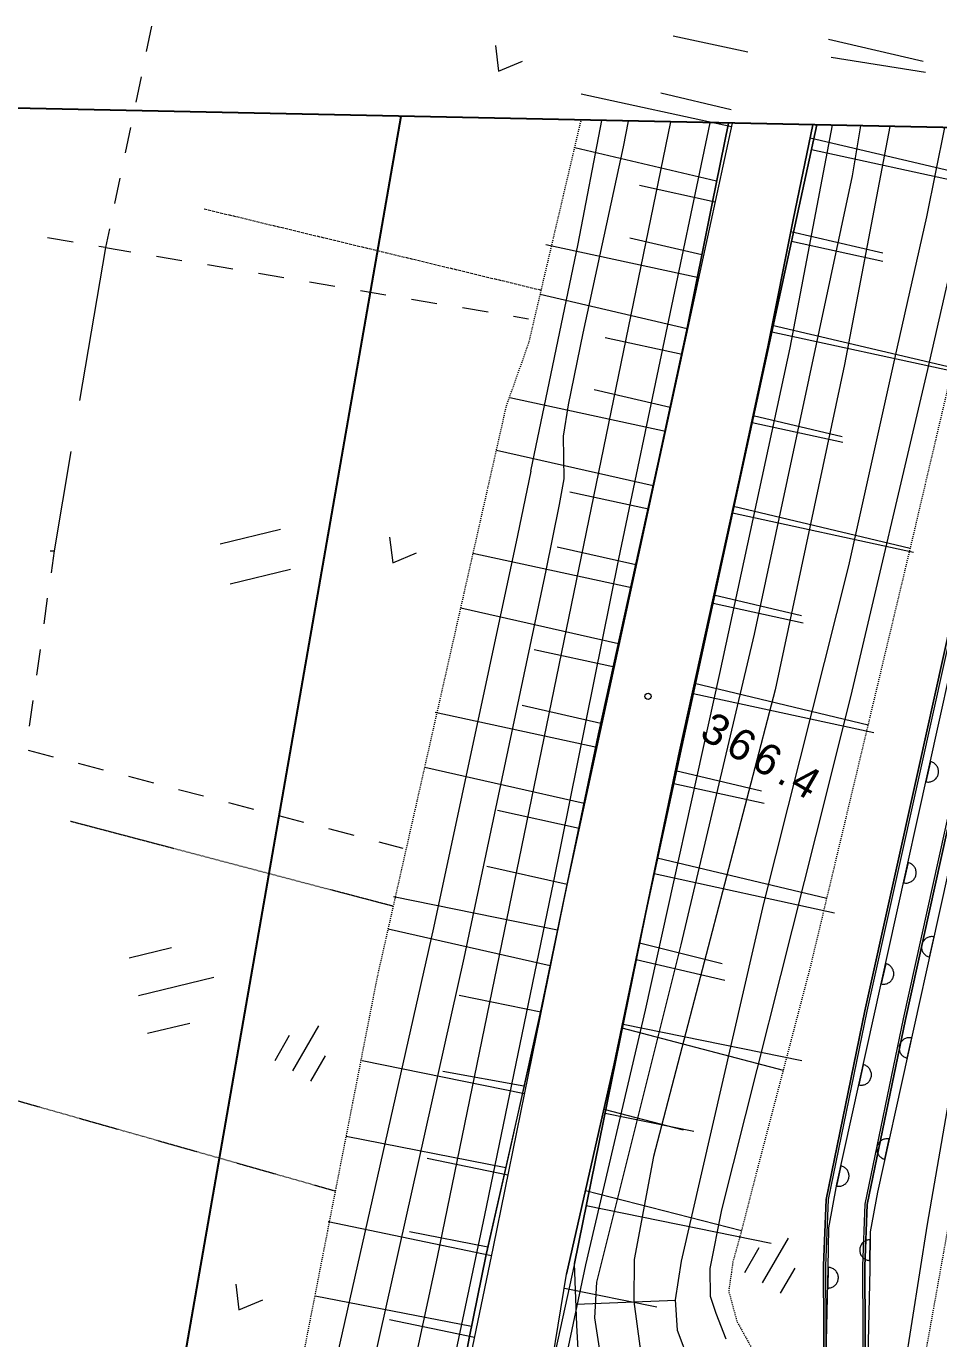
# Model space of a CAD drawing. Header units: millimetres. Extents: x 432273 to 1023813, y 170116 to 705940.
# Drawn here: x 557990 to 602067, y 619197 to 682593 of the extents above; entities that cross this region are included whole.
import ezdxf

# ---------------------------------------------------------------- set-up
doc = ezdxf.new("R2010")
doc.units = ezdxf.units.MM
doc.header["$LTSCALE"] = 100
for name, pattern in [('561019', [1, 0.5, -0.5]), ('56301', [0.5, 0.25, -0.25]), ('56302', [2, 1.5, -0.5])]:
    doc.linetypes.add(name, pattern=pattern)
doc.layers.get('Defpoints').update_dxf_attribs({"color": 153})
doc.layers.add('D-BGD', color=7, linetype='Continuous', lineweight=13)
doc.layers.add('●予備設計_LP横断', color=7, linetype='Continuous', lineweight=13)
doc.styles.add('Style-WORKING', font='WORKING.shx')
doc.linetypes.add('56111', pattern='A,1.25,[30,dgnlstyle-dm500.shx,S=0.004,R=0,X=0,Y=0],1.25', length=2.5)
doc.linetypes.add('56130', pattern='A,1,-0.375,[44,dgnlstyle-dm500.shx,S=0.0012,R=0,X=0,Y=0],-0.375', length=1.75)

# ---------------------------------------------------------------- blocks, each defined once
blk = doc.blocks.new('M6334')
at = {"layer": '●予備設計_LP横断', "linetype": 'Continuous', "lineweight": 9}
for p, q in [((0, -1.25), (0, 1.25)), ((-1, -1.25), (-1, 0.15)), ((1, -1.25), (1, 0.15))]:
    blk.add_line(p, q, dxfattribs=at)
blk = doc.blocks.new('M6313')
at = {"layer": '●予備設計_LP横断', "linetype": 'Continuous', "lineweight": 9, "flags": 128}
blk.add_lwpolyline([(-0.75, 0), (0, -1), (0.75, 0)], dxfattribs=at)
blk = doc.blocks.new('M7312')
at = {"layer": '●予備設計_LP横断', "linetype": 'Continuous', "lineweight": 20}
blk.add_circle((0, -0.001), 0.15, dxfattribs=at)
blk = doc.blocks.new('21311212131313131')
at = {"layer": 'D-BGD', "linetype": 'Continuous'}
for p, q in [((2359283.9738, -1401164.8819), (2361207.543, -1392131.4975)), ((2359855.1333, -1401092.0151), (2361598.2587, -1392139.3337)), ((2368365.6553, -1402802.3179), (2370228.8432, -1394052.4935)), ((2368700.8907, -1402822.2079), (2370411.8758, -1394011.537)), ((2354508.1837, -1400379.9861), (2355466.4403, -1395773.5266)), ((2355375.9755, -1400236.0108), (2356003.0851, -1395654.3483)), ((2377144.1639, -1404493.8702), (2379000.1554, -1395921.9747)), ((2377475.6429, -1404536.3304), (2379189.7654, -1395761.5783)), ((2363822.2645, -1401997.7082), (2364771.5038, -1397537.7977)), ((2364293.5704, -1401959.9286), (2365161.4839, -1397521.4914)), ((2385744.7422, -1406198.4168), (2387568.1267, -1397777.1166)), ((2386241.6234, -1406245.6511), (2387946.1421, -1397488.4422)), ((2372756.9638, -1403637.157), (2373684.7045, -1399317.6641)), ((2373090.6678, -1403674.8833), (2373943.3432, -1399285.1063)), ((2394203.7145, -1407818.7374), (2395983.5115, -1399599.2916)), ((2394976.4871, -1407949.3376), (2396680.1736, -1399214.474)), ((2381856.6483, -1405384.204), (2382713.2935, -1401008.0005)), ((2402283.3058, -1409304.4737), (2403859.1962, -1400636.4543)), ((2381444.4531, -1405346.1435), (2382364.2971, -1401097.8446)), ((2402460.4969, -1409365.534), (2404337.2914, -1401525.8181)), ((2411075.7925, -1410902.9006), (2412703.2223, -1401932.4846)), ((2389970.9125, -1407025.7792), (2390875.0237, -1402848.3906)), ((2390609.0552, -1407097.4944), (2391465.7004, -1402721.2909)), ((2410350.5091, -1410949.8378), (2412122.9853, -1403378.9729)), ((2355212.6051, -1404262.1142), (2354509.5543, -1407878.7726)), ((2398332.1057, -1408592.1357), (2399246.2536, -1404577.3453)), ((2399140.5069, -1408735.4271), (2400043.3156, -1404441.4972)), ((2358008.6496, -1404996.9139), (2357283.1822, -1408412.697)), ((2358838.0351, -1404969.9668), (2357411.8938, -1412260.7154)), ((2361468.4223, -1405634.8213), (2360002.1262, -1412523.7879)), ((2362485.8104, -1405678.6517), (2361762.7198, -1409352.7419)), ((2406586.1987, -1410086.7848), (2407368.5098, -1405783.8919)), ((2365049.8324, -1406277.3241), (2364304.7698, -1409777.2202)), ((2366159.9005, -1406401.7423), (2364711.2227, -1413816.9582)), ((2406408.3197, -1410143.3112), (2407317.8207, -1406305.0407)), ((2415845.3708, -1411290.8708), (2415559.0157, -1406482.7529)), ((2368632.5977, -1406912.331), (2367115.9328, -1414037.9405)), ((2369869.9094, -1407121.6954), (2369144.3222, -1410862.8211)), ((2372442.0752, -1407650.4394), (2371674.2571, -1411336.0397)), ((2373611.0352, -1407847.2826), (2372138.9886, -1415409.311)), ((2415083.4801, -1411876.602), (2415897.1361, -1407397.6194)), ((2376250.5556, -1408393.6789), (2374697.942, -1416000.2082)), ((2377387.2474, -1408592.0775), (2376645.59, -1412404.2085)), ((2380079.8357, -1409152.6303), (2379301.3082, -1412966.7745)), ((2381199.3784, -1409333.7349), (2379695.1915, -1417037.7738)), ((2383909.1157, -1409911.5817), (2382347.6194, -1417561.629)), ((2385051.3978, -1410085.8284), (2384288.8684, -1413977.7363)), ((2387777.4277, -1410678.2691), (2386996.0325, -1414505.4901)), ((2388943.3057, -1410848.3579), (2387406.9785, -1418694.4073)), ((2391652.5059, -1411409.862), (2390074.8888, -1419138.8876)), ((2392866.3305, -1411616.5215), (2392087.7308, -1415579.4346)), ((2395591.5463, -1412148.1062), (2394796.2932, -1416044.1919)), ((2397798.667, -1412561.0073), (2396352.3614, -1420513.3399)), ((2399530.5867, -1412886.3504), (2397927.1916, -1420741.6675)), ((2401781.62, -1413282.1753), (2401061.2843, -1417242.7831)), ((2405742.2279, -1414002.511), (2404308.0228, -1421870.2647)), ((2405375.4929, -1414029.1764), (2404741.7141, -1417959.7903)), ((2368200.4992, -1415308.7242, 363338.9804), (2368307.8413, -1414577.4406, 363359.9804)), ((2409326.4976, -1414822.9466), (2407978.4789, -1422561.6792)), ((2409680.4906, -1414722.0145), (2408966.6212, -1418629.1604)), ((2413592.4384, -1415427.1123), (2412115.8482, -1423351.4655)), ((2413174.4847, -1415609.8894), (2412514.1316, -1419404.8472)), ((2417552.214, -1416169.7932), (2416781.3625, -1420285.1529)), ((2367835.9102, -1417780.2444, 363267.9804), (2368018.0062, -1416543.8056, 363302.9804)), ((2417036.3033, -1416325.4074), (2415715.2467, -1423909.3555)), ((2367472.1983, -1420252.2448, 363196.9804), (2367653.8141, -1419016.6832, 363231.9804)), ((2393711.2617, -1421289.4382, 362418.9804), (2393990.6205, -1420121.0652, 362429.9804)), ((2367108.0062, -1422725.1223, 363125.9804), (2367290.1022, -1421488.6836, 363160.9804)), ((2393130.6925, -1423720.2454, 362396.9804), (2393420.737, -1422505.2804, 362407.9804)), ((2366744.2943, -1425197.1227, 363053.9804), (2366925.9101, -1423961.5611, 363089.9804)), ((2392549.643, -1426151.9297, 362373.9804), (2392840.1677, -1424936.0876, 362384.9804)), ((2379479.7538, -1429239.0896), (2378709.237, -1426339.9766)), ((2381412.071, -1428724.7992), (2380641.5542, -1425825.6863)), ((2366380.1022, -1427670.0003, 362982.9804), (2366562.1982, -1426433.5615, 363018.9804)), ((2391967.7164, -1428583.1339, 362350.9804), (2392258.2411, -1427367.2917, 362362.9804)), ((2366016.3903, -1430142.0007, 362911.9804), (2366198.4863, -1428905.5619, 362947.9804)), ((2401381.4404, -1432739.0239), (2400420.012, -1429114.0779)), ((2391386.6669, -1431014.8183, 362328.9804), (2391677.1916, -1429798.9761, 362339.9804)), ((2403194.7906, -1432258.7899), (2402656.3873, -1430228.9095)), ((2365652.1982, -1432614.8783, 362840.9804), (2365834.2942, -1431378.4395, 362876.9804)), ((2399569.4476, -1433218.861), (2399031.9215, -1431189.4608)), ((2390805.6175, -1433446.5027, 362305.9804), (2391096.1422, -1432230.6605, 362316.9804)), ((2354559.6686, -1433077.1138, 363165.9804), (2355787.176, -1433306.7622, 363119.9804)), ((2357015.5605, -1433536.8909, 363074.9804), (2358243.0679, -1433766.5393, 363029.9804)), ((2359471.4525, -1433996.6679, 362984.9804), (2360698.4797, -1434227.1935, 362938.9804)), ((2365288.4863, -1435086.8787, 362769.9804), (2365470.5823, -1433850.4399, 362805.9804)), ((2361926.8643, -1434457.3222, 362893.9804), (2363154.3717, -1434686.9706, 362848.9804)), ((2365288.4863, -1435086.8787, 362769.9804), (2372706.4723, -1436184.8012, 362608.9804)), ((2390225.0482, -1435877.3099, 362283.9804), (2390515.0927, -1434662.3448, 362294.9804)), ((2375178.3895, -1436550.7476, 362554.9804), (2379989.1322, -1437263.3629, 362449.9804)), ((2365063.4369, -1436647.5149, 362804.9804), (2364885.3297, -1437884.9973, 362832.9804)), ((2389643.1216, -1438308.514, 362260.9804), (2389933.6463, -1437092.6718, 362271.9804)), ((2382283.6128, -1437539.0141, 362404.9804), (2383524.8917, -1437687.2786, 362379.9804)), ((2384765.6905, -1437836.4203, 362355.9804), (2386006.4893, -1437985.562, 362330.9804)), ((2387247.288, -1438134.7037, 362306.9804), (2388488.567, -1438282.9682, 362281.9804))]:
    blk.add_line(p, q, dxfattribs=at)
at = {"layer": 'D-BGD', "linetype": '56302'}
blk.add_line((2363323.3169, -1430354.9687), (2366907.371, -1413993.1771), dxfattribs=at)
at = {"layer": 'D-BGD', "linetype": '56130', "flags": 128}
blk.add_lwpolyline([(2390794.8121, -1269858.7644), (2390671.0307, -1271007.4228), (2388487.003, -1284480.678), (2386846.0935, -1295170.8728), (2384623.2162, -1307848.7743), (2381092.5036, -1328582.1731), (2378102.3982, -1347393.0058), (2376839.8493, -1353439.4661), (2376097.3836, -1356996.9261), (2374326.9772, -1364999.8414), (2374120.1857, -1366154.3587), (2371432.5954, -1379293.8031), (2369644.5415, -1388034.9226), (2384812.9901, -1390339.8152), (2411627.5406, -1394417.8834), (2418706.3849, -1395381.4487), (2424331.7446, -1395670.1665), (2431024.6217, -1396014.3053), (2434892.6826, -1396191.4808), (2434963.707, -1396195.021), (2436999.0512, -1381414.8296), (2439893.2052, -1362356.523), (2440798.3306, -1355813.4256), (2442598.9652, -1342805.1894), (2444182.3015, -1327796.9326), (2446120.5837, -1312294.4034), (2446963.9528, -1306316.0185), (2447997.389, -1299055.3967), (2449172.3938, -1290757.3173), (2450801.8342, -1278692.7979), (2452015.7852, -1268147.3628), (2453656.7244, -1251844.7754), (2454189.9516, -1245085.5467)], dxfattribs=at)
at = {"layer": 'D-BGD', "linetype": '561019', "flags": 128}
for points in [[(2444731.5949, -1297342.8218), (2445842.0044, -1297532.3072), (2446594.007, -1297660.1119), (2445235.6301, -1310016.6665), (2441975.8683, -1335611.3124), (2439517.8032, -1355601.4936), (2436579.5882, -1377068.5214), (2434190.1398, -1393882.4979), (2434182.3735, -1393898.7671), (2433911.9747, -1394478.0852), (2433274.0321, -1394916.6181), (2432101.3402, -1395113.711), (2421157.3602, -1394879.762), (2400151.0889, -1391562.2011), (2371529.5828, -1387696.5384), (2371117.0778, -1387260.9508), (2370986.5775, -1385910.387), (2372286.0046, -1378657.4339), (2374719.6766, -1365078.0151), (2376487.9958, -1357083.0775), (2377777.4241, -1357476.5881), (2378088.9319, -1357571.8765)], [(2358657.0594, -1391588.3975), (2378520.4027, -1395818.0984), (2391019.1936, -1398524.3435), (2399191.3049, -1400293.8909), (2410094.2266, -1402904.0038), (2412208.2439, -1403398.9334), (2413642.89, -1403762.498), (2415055.9581, -1403936.404), (2416507.4512, -1403511.1644), (2420020.2293, -1401475.977), (2420955.4271, -1401058.8078), (2422110.9851, -1400793.0532), (2424705.1933, -1400254.6336), (2428184.6795, -1399533.9258), (2433397.9331, -1400746.1999), (2445675.1383, -1403946.7615), (2459722.8151, -1407674.2102), (2475491.1823, -1411811.2311), (2489892.1693, -1415593.0105), (2490120.5771, -1415648.5071), (2492535.4098, -1416237.4319), (2495974.578, -1416467.1052), (2496252.9717, -1417655.8031), (2496386.9759, -1418227.3587)], [(2663325.0384, -1459019.4368), (2663582.6232, -1459096.6061), (2663751.0204, -1459357.5187), (2663689.3128, -1459524.3845), (2663517.5438, -1459642.3988), (2662420.1024, -1459897.7873), (2653808.341, -1461149.2087), (2650650.0028, -1461610.2303), (2647900.2162, -1462012.1787), (2644041.7285, -1463092.006), (2641511.8124, -1464175.2186), (2640059.3695, -1465274.841), (2636088.6001, -1465512.2749), (2629242.7752, -1465922.3349), (2619350.6901, -1465730.6944), (2606960.1997, -1465115.2855), (2604014.6813, -1464968.8882), (2599197.7544, -1464386.2719), (2586047.8548, -1462796.5152), (2567513.4826, -1460013.6165), (2550048.384, -1456554.0555), (2529078.4332, -1451924.813), (2514502.729, -1448832.8734), (2495550.8585, -1443657.6278), (2477815.8366, -1437904.7486), (2459267.7349, -1433712.0866), (2447818.2026, -1431311.1959), (2432560.1877, -1427974.5583), (2431470.8426, -1427736.1822), (2420018.7516, -1424658.9879), (2400238.5386, -1421213.4502), (2372537.9631, -1415559.3222), (2372202.4581, -1415447.4767), (2369463.9321, -1414537.7052), (2358657.0594, -1412237.4944)]]:
    blk.add_lwpolyline(points, dxfattribs=at)
at = {"layer": 'D-BGD', "linetype": 'Continuous', "flags": 128}
for points, elevation in [([(2417391.9265, -1404011.3197), (2416150.0497, -1404515.9699), (2415335.6432, -1404802.038), (2413995.5728, -1404855.06), (2411142.852, -1404355.89), (2392961.5442, -1400167.9381), (2386234.3994, -1398641.0607), (2370361.2385, -1395238.9985), (2358657.0594, -1392832.1391)], 361999.9804), ([(2489458.9482, -1413514.6871), (2475972.6809, -1409973.7307), (2460207.4254, -1405837.2732), (2448067.0442, -1402615.8511), (2446157.9943, -1402108.8641), (2441372.0905, -1400861.4881), (2433852.3869, -1398901.8745), (2428473.6699, -1397650.3212), (2423164.2153, -1397242.6918), (2413728.2178, -1397481.9968), (2410723.7381, -1397428.7261), (2401740.9136, -1395773.9828), (2389955.0834, -1393414.7176), (2377638.1992, -1390955.12), (2370861.5487, -1389339.5793), (2369183.8585, -1388941.0066), (2358657.0594, -1386115.2507)], 360999.9805), ([(2358657.0594, -1387979.6725), (2368742.4846, -1390686.4689), (2377253.6296, -1392713.4385), (2389601.5474, -1395180.9047), (2401400.3045, -1397541.5464), (2410543.5791, -1399225.9841), (2413735.9248, -1399281.7763), (2423117.2502, -1399044.4629), (2428199.994, -1399435.1459), (2433421.7055, -1400648.6301), (2445700.665, -1403850.152), (2459748.3418, -1407577.6008), (2464587.1251, -1408847.0848), (2466277.9154, -1409290.4502), (2475516.709, -1411714.6217), (2488751.679, -1415189.831), (2489458.9482, -1413514.6871)], 360999.9805), ([(2358657.0594, -1394689.7264), (2362989.0266, -1395471.4784), (2369290.0556, -1396747.9835), (2379911.1113, -1398875.4614), (2396310.1417, -1402637.2267), (2413655.685, -1406254.7861), (2415538.3033, -1406510.1755), (2416998.589, -1406389.5794), (2418566.8328, -1405761.4845)], 362999.9804), ([(2358657.0594, -1397317.5731), (2370204.386, -1399282.3505), (2385970.8831, -1402291.9898), (2408638.8547, -1407699.1671), (2413632.4253, -1408525.5497), (2415663.8199, -1408511.253), (2417802.0085, -1408176.9265), (2420278.8299, -1407473.9216), (2422448.2415, -1406709.7927), (2424561.131, -1406009.3448), (2427229.9508, -1405738.638), (2429875.8343, -1406167.899), (2444511.6199, -1409112.6033), (2457963.5219, -1412266.5144), (2472321.969, -1415892.7613), (2477619.8024, -1417273.3217), (2476867.8257, -1421362.533), (2493699.0059, -1426858.8836), (2500294.8029, -1428740.2306), (2508409.711, -1431228.6082), (2514811.5057, -1432683.4004)], 363999.9803), ([(2525843.2643, -1437890.3684), (2509335.4302, -1433517.2614), (2493542.7177, -1428964.4794), (2477918.257, -1423931.5054), (2466545.1614, -1420812.0533), (2458229.2241, -1418422.2518), (2458777.3316, -1414880.3771), (2444484.8258, -1411346.0908), (2434893.1648, -1409047.9573), (2431110.1466, -1408317.6772), (2428824.8271, -1407844.1142), (2426870.6343, -1407684.0668), (2425034.936, -1407694.9113), (2422996.1491, -1408160.0365), (2421429.6788, -1408776.5618), (2418154.7219, -1410085.7727), (2416481.6395, -1410380.5857), (2414766.8032, -1410318.5099), (2398392.7945, -1406581.8428), (2383312.2803, -1403345.7959), (2361080.8854, -1399073.6871), (2358657.0594, -1398725.184)], 364999.9803), ([(2358657.0594, -1400114.6821), (2369441.913, -1401935.0676), (2385248.3052, -1405003.0282), (2401585.5534, -1408248.7354), (2413943.8317, -1410882.6187), (2417915.2602, -1411624.8386)], 365999.9802), ([(2424451.1958, -1418213.6947), (2411631.0714, -1415784.135), (2395521.5088, -1412805.5762), (2379812.5085, -1409982.458), (2358657.0594, -1406002.9315)], 365999.9802), ([(2358657.0594, -1407920.2215), (2413719.7964, -1418051.6587), (2422350.9692, -1419715.6816), (2428991.8765, -1421166.8484), (2464896.212, -1429711.4066)], 364999.9803), ([(2358657.0594, -1409962.2871), (2359907.172, -1410184.948), (2368951.0526, -1411942.658), (2372421.3529, -1412586.1076), (2373941.2427, -1412787.7107), (2375999.861, -1412715.3547), (2377239.0786, -1412906.9523), (2380438.7458, -1413499.1504), (2399249.0122, -1417069.2253), (2421820.6125, -1421615.3582), (2464880.358, -1431627.1123)], 363999.9803), ([(2375663.6558, -1414316.6036), (2364635.7006, -1412263.9237), (2358657.0594, -1411232.7457)], 362999.9804), ([(2375663.6558, -1414316.6036), (2378790.397, -1414896.2402), (2397807.7122, -1418554.5805), (2420766.9031, -1423231.9522), (2464863.1467, -1433543.215)], 362999.9804)]:
    blk.add_lwpolyline(points, dxfattribs=dict(at, elevation=elevation))
at = {"layer": 'D-BGD', "linetype": '56111'}
for points in [[(2358657.0594, -1386011.7498), (2369208.5081, -1388843.9169), (2377659.7371, -1390857.4669), (2389974.3868, -1393316.9813), (2401759.3398, -1395675.7663), (2410733.7064, -1397329.2996), (2413728.3708, -1397381.7572), (2423166.6029, -1397142.5355), (2428488.9844, -1397551.5413), (2433876.1593, -1398804.3047), (2446183.521, -1402012.2546), (2460232.9521, -1405740.6638), (2475998.2075, -1409877.1213), (2490635.0167, -1413719.5961)], [(2489892.1693, -1415593.0105), (2475491.1823, -1411811.2311), (2459722.8151, -1407674.2102), (2445675.1383, -1403946.7615), (2433397.9331, -1400746.1999), (2428184.6795, -1399533.9258), (2423114.8627, -1399144.6193), (2413735.7717, -1399382.0159), (2410533.6108, -1399325.4106), (2401381.8783, -1397639.7629), (2389582.2441, -1395278.641), (2377232.0917, -1392811.0915), (2368717.8351, -1390783.5586), (2358657.0594, -1388083.182)]]:
    blk.add_lwpolyline(points, dxfattribs=at)
at = {"layer": 'D-BGD', "linetype": 'Continuous', "flags": 128}
for points in [[(2488263.4621, -1413097.4883), (2475998.2075, -1409877.1213), (2460232.9521, -1405740.6638), (2448092.5709, -1402519.2417), (2446183.521, -1402012.2546), (2441397.6172, -1400764.8786), (2433876.1593, -1398804.3047), (2428488.9844, -1397551.5413), (2423166.6029, -1397142.5355), (2413728.3708, -1397381.7572), (2410733.7064, -1397329.2996), (2401759.3398, -1395675.7663), (2389974.3868, -1393316.9813), (2377659.7371, -1390857.4669), (2370884.8409, -1389242.8866), (2369208.5081, -1388843.9169), (2358657.0594, -1386011.7498)], [(2358657.0594, -1388083.182), (2368717.8351, -1390783.5586), (2377232.0917, -1392811.0915), (2389582.2441, -1395278.641), (2401381.8783, -1397639.7629), (2410533.6108, -1399325.4106), (2413735.7717, -1399382.0159), (2423114.8627, -1399144.6193), (2428184.6795, -1399533.9258), (2433397.9331, -1400746.1999), (2445675.1383, -1403946.7615), (2459722.8151, -1407674.2102), (2464561.5984, -1408943.6942), (2466252.3887, -1409387.0596), (2475491.1823, -1411811.2311), (2488726.1523, -1415286.4404), (2488985.3948, -1415271.0341), (2489649.2257, -1415230.8663), (2489808.2391, -1414842.5202), (2490197.8077, -1413887.2453), (2489684.1161, -1413549.0294), (2489484.4749, -1413418.0776)], [(2358657.0594, -1401049.2712), (2363263.4124, -1401898.7385), (2369417.0004, -1402988.5054), (2375968.7948, -1404260.9241), (2389029.1405, -1406849.3509), (2404193.738, -1409690.2333), (2414412.0552, -1411780.7833)], [(2421023.0911, -1412724.2409), (2414412.0552, -1411780.7833), (2404193.738, -1409690.2333), (2389029.1405, -1406849.3509), (2375968.7948, -1404260.9241), (2369417.0004, -1402988.5054), (2363263.4124, -1401898.7385), (2358657.0594, -1401049.2712)], [(2413610.0601, -1415698.9679), (2403424.1338, -1413615.8895), (2388272.4632, -1410776.3836), (2375198.7936, -1408185.223), (2368686.4907, -1406921.883), (2362552.053, -1405834.6194), (2358657.0594, -1405116.4666)], [(2358657.0594, -1405116.4666), (2362552.053, -1405834.6194), (2368686.4907, -1406921.883), (2375198.7936, -1408185.223), (2388272.4632, -1410776.3836), (2401423.3414, -1413241.0854), (2408168.0027, -1414586.0255), (2413610.0601, -1415698.9679), (2417599.864, -1416428.4464), (2422209.3403, -1417185.9262), (2429221.4264, -1418488.0182), (2439273.404, -1420694.9947), (2456725.7737, -1425121.1801), (2469693.472, -1428538.9979), (2472342.7761, -1429236.9004), (2490996.0724, -1434366.1194), (2508857.7129, -1439098.4377), (2530493.8009, -1444947.3773)], [(2441288.7935, -1412554.8631), (2434373.445, -1411298.8886), (2431933.4711, -1411024.5316), (2430726.0495, -1410916.4626), (2428831.3259, -1411010.1383), (2427669.6345, -1411320.4169), (2422756.7056, -1412666.6322), (2421023.0911, -1412724.2409), (2414412.0552, -1411780.7833)], [(2439273.404, -1420694.9947), (2429221.4264, -1418488.0182), (2422209.3403, -1417185.9262), (2417599.864, -1416428.4464), (2413610.0601, -1415698.9679)]]:
    blk.add_lwpolyline(points, dxfattribs=at)
at = {"layer": 'D-BGD', "linetype": 'Continuous'}
for points, elevation in [([(2389286.4391, -1394725.6732), (2390266.8304, -1394921.5044), (2390273.841, -1394877.4607), (2390275.9024, -1394834.1277), (2390275.249, -1394791.5886), (2390271.0871, -1394747.1288), (2390262.3728, -1394704.737), (2390250.0667, -1394662.659), (2390234.5657, -1394622.2521), (2390214.9926, -1394583.0361), (2390193.582, -1394545.0942), (2390166.6587, -1394510.9748), (2390138.3781, -1394477.2523), (2390106.8193, -1394447.4354), (2390072.4626, -1394420.647), (2390036.2684, -1394395.1328), (2389997.193, -1394374.8815), (2389958.4314, -1394358.2221), (2389917.352, -1394343.714), (2389874.3519, -1394332.7145), (2389831.1853, -1394326.1841), (2389787.8523, -1394324.1227), (2389744.4361, -1394324.2958), (2389700.8534, -1394328.938), (2389658.4616, -1394337.6522), (2389616.3836, -1394349.9584), (2389575.0995, -1394364.9792), (2389536.7607, -1394385.0325), (2389498.8188, -1394406.4431), (2389463.8222, -1394432.8862), (2389430.9769, -1394461.647), (2389401.16, -1394493.2057), (2389373.4945, -1394527.0822), (2389348.8574, -1394563.7567), (2389327.7289, -1394602.3518), (2389311.0695, -1394641.1135), (2389296.5614, -1394682.1928), (2389286.4391, -1394725.6732)], 362238.9804), ([(2398729.0895, -1394572.093), (2397748.6982, -1394376.2617), (2397741.6876, -1394420.3055), (2397738.7491, -1394463.1583), (2397740.2796, -1394506.1776), (2397744.9217, -1394549.7602), (2397753.1558, -1394593.0292), (2397764.5847, -1394634.627), (2397780.9629, -1394675.5141), (2397799.6588, -1394714.2499), (2397822.4268, -1394751.7948), (2397848.8699, -1394786.7914), (2397877.1505, -1394820.5139), (2397908.7093, -1394850.3308), (2397943.066, -1394877.1192), (2397978.8632, -1394901.2761), (2398017.4584, -1394922.4045), (2398057.0972, -1394939.5441), (2398098.1766, -1394954.0522), (2398140.2995, -1394964.5715), (2398184.3433, -1394971.5821), (2398227.6763, -1394973.6435), (2398270.2154, -1394972.9901), (2398314.6752, -1394968.8282), (2398357.067, -1394960.1139), (2398399.145, -1394947.8078), (2398439.5519, -1394932.3068), (2398478.7679, -1394912.7337), (2398517.1899, -1394890.4459), (2398551.3094, -1394863.5226), (2398584.5517, -1394836.1192), (2398614.8487, -1394803.6833), (2398641.6371, -1394769.3266), (2398665.794, -1394733.5293), (2398686.9225, -1394694.9341), (2398704.0621, -1394655.2953), (2398718.5702, -1394614.216), (2398729.0895, -1394572.093)], 362129.9804), ([(2394188.8756, -1395703.9523), (2395169.2668, -1395899.7836), (2395175.7973, -1395856.617), (2395179.216, -1395812.887), (2395178.5627, -1395770.3479), (2395173.9205, -1395726.7652), (2395164.3291, -1395683.8933), (2395153.3803, -1395641.4183), (2395137.8793, -1395601.0114), (2395117.826, -1395562.6726), (2395095.5382, -1395524.2505), (2395069.0952, -1395489.2539), (2395041.6917, -1395456.0116), (2395008.7756, -1395426.5917), (2394974.8991, -1395398.9262), (2394939.1018, -1395374.7692), (2394900.5067, -1395353.6408), (2394860.8679, -1395336.5012), (2394819.7885, -1395321.9931), (2394777.6655, -1395311.4738), (2394733.1416, -1395305.3404), (2394690.2888, -1395302.4018), (2394647.7497, -1395303.0552), (2394604.167, -1395307.6973), (2394561.7752, -1395316.4116), (2394518.8201, -1395328.2375), (2394478.4132, -1395343.7385), (2394439.1972, -1395363.3116), (2394401.6523, -1395386.0796), (2394366.6556, -1395412.5227), (2394333.4134, -1395439.9261), (2394303.1163, -1395472.362), (2394276.3279, -1395506.7187), (2394252.171, -1395542.516), (2394231.0426, -1395581.1112), (2394213.903, -1395620.75), (2394199.3948, -1395661.8293), (2394188.8756, -1395703.9523)], 362169.9804), ([(2403632.0061, -1395549.495), (2402651.6149, -1395353.6637), (2402644.6043, -1395397.7075), (2402642.5429, -1395441.0405), (2402643.1962, -1395483.5795), (2402647.3582, -1395528.0394), (2402656.0724, -1395570.4312), (2402668.3785, -1395612.5092), (2402683.8796, -1395652.9161), (2402703.4526, -1395692.1321), (2402725.3435, -1395729.1968), (2402751.7865, -1395764.1934), (2402780.0672, -1395797.9159), (2402811.6259, -1395827.7327), (2402845.9826, -1395854.5211), (2402881.7799, -1395878.678), (2402920.375, -1395899.8065), (2402960.0138, -1395916.9461), (2403001.0932, -1395931.4542), (2403044.0933, -1395942.4536), (2403087.2599, -1395948.9841), (2403130.5929, -1395951.0454), (2403174.0092, -1395950.8723), (2403217.5919, -1395946.2301), (2403259.9836, -1395937.5159), (2403302.0616, -1395925.2098), (2403343.3457, -1395910.189), (2403381.6845, -1395890.1357), (2403420.1066, -1395867.8479), (2403454.2261, -1395840.9246), (2403487.4683, -1395813.5212), (2403517.2852, -1395781.9624), (2403544.5538, -1395746.7286), (2403569.5879, -1395711.4115), (2403589.8391, -1395672.3361), (2403606.9787, -1395632.6973), (2403621.0067, -1395592.4951), (2403632.0061, -1395549.495)], 362059.9804), ([(2399091.709, -1396683.5888), (2400072.1003, -1396879.4201), (2400079.1109, -1396835.3763), (2400082.0494, -1396792.5235), (2400080.5189, -1396749.5042), (2400075.8768, -1396705.9216), (2400067.1625, -1396663.5298), (2400056.2138, -1396621.0548), (2400040.7127, -1396580.6479), (2400020.6595, -1396542.3091), (2399998.3717, -1396503.887), (2399971.9286, -1396468.8904), (2399943.648, -1396435.1679), (2399912.0892, -1396405.3511), (2399877.7325, -1396378.5627), (2399841.9353, -1396354.4057), (2399803.3401, -1396333.2773), (2399763.7013, -1396316.1377), (2399722.6219, -1396301.6296), (2399680.4989, -1396291.1103), (2399636.4552, -1396284.0997), (2399593.1222, -1396282.0383), (2399550.5831, -1396282.6917), (2399506.1233, -1396286.8536), (2399463.7315, -1396295.5679), (2399421.6535, -1396307.874), (2399381.2466, -1396323.375), (2399342.0306, -1396342.9481), (2399304.0887, -1396364.3587), (2399269.4891, -1396392.1592), (2399236.2468, -1396419.5626), (2399206.4299, -1396451.1214), (2399179.6415, -1396485.4781), (2399154.1273, -1396521.6723), (2399133.876, -1396560.7477), (2399117.2166, -1396599.5093), (2399102.7085, -1396640.5887), (2399091.709, -1396683.5888)], 362100.9804), ([(2408534.9228, -1396526.897), (2407554.0513, -1396331.9429), (2407547.5209, -1396375.1094), (2407545.4595, -1396418.4425), (2407545.6327, -1396461.8587), (2407550.2748, -1396505.4414), (2407558.9891, -1396547.8331), (2407571.2952, -1396589.9112), (2407586.7962, -1396630.3181), (2407606.3693, -1396669.5341), (2407627.7799, -1396707.4759), (2407654.7032, -1396741.5954), (2407682.9838, -1396775.3179), (2407714.5426, -1396805.1347), (2407748.8993, -1396831.9231), (2407785.5737, -1396856.5602), (2407824.1689, -1396877.6887), (2407862.9305, -1396894.3481), (2407904.0099, -1396908.8562), (2407947.01, -1396919.8556), (2407990.1766, -1396926.386), (2408033.5096, -1396928.4474), (2408076.9258, -1396928.2743), (2408120.5085, -1396923.6321), (2408162.9003, -1396914.9179), (2408204.9783, -1396902.6118), (2408246.2624, -1396887.5909), (2408284.6012, -1396867.5377), (2408322.5431, -1396846.127), (2408358.0199, -1396818.8068), (2408390.385, -1396790.9231), (2408420.2019, -1396759.3644), (2408446.9902, -1396725.0077), (2408472.5045, -1396688.8135), (2408493.633, -1396650.2183), (2408510.2924, -1396611.4567), (2408523.9233, -1396569.8971), (2408534.9228, -1396526.897)], 361989.9804), ([(2413437.6644, -1397148.5111), (2412438.1305, -1397154.2476), (2412440.5381, -1397197.7471), (2412446.5377, -1397240.9328), (2412455.7321, -1397282.4474), (2412468.9154, -1397325.0056), (2412486.2539, -1397364.1384), (2412506.7042, -1397403.8346), (2412529.9524, -1397440.5023), (2412556.8756, -1397474.6217), (2412586.1166, -1397506.5899), (2412619.0328, -1397536.0098), (2412653.3894, -1397562.7982), (2412690.1471, -1397585.2008), (2412729.2225, -1397605.452), (2412769.3414, -1397621.7145), (2412811.3812, -1397634.4683), (2412853.1072, -1397643.6302), (2412896.754, -1397649.2834), (2412940.087, -1397651.3448), (2412984.4636, -1397649.4173), (2413028.1295, -1397642.5406), (2413069.6441, -1397633.3462), (2413111.3252, -1397619.6827), (2413151.3351, -1397602.8244), (2413190.5511, -1397583.2513), (2413227.2188, -1397560.0031), (2413261.3383, -1397533.0798), (2413293.7866, -1397502.9617), (2413323.2065, -1397470.0456), (2413349.5147, -1397436.566), (2413372.3975, -1397398.9312), (2413392.6488, -1397359.8559), (2413408.9112, -1397319.7369), (2413421.665, -1397277.6971), (2413430.8269, -1397235.9711), (2413436.4801, -1397192.3243), (2413437.6644, -1397148.5111)], 362295.9804), ([(2403994.5424, -1397663.2253), (2404974.9337, -1397859.0566), (2404981.4641, -1397815.89), (2404984.0057, -1397771.6798), (2404983.3524, -1397729.1407), (2404978.7102, -1397685.5581), (2404969.9959, -1397643.1663), (2404958.17, -1397600.2111), (2404942.669, -1397559.8042), (2404922.6157, -1397521.4654), (2404901.2051, -1397483.5235), (2404874.762, -1397448.5269), (2404846.4814, -1397414.8044), (2404814.4424, -1397385.8647), (2404780.566, -1397358.1992), (2404744.7687, -1397334.0422), (2404706.1735, -1397312.9138), (2404666.5347, -1397295.7742), (2404625.4553, -1397281.2661), (2404582.4552, -1397270.2666), (2404539.2886, -1397263.7362), (2404495.9556, -1397261.6748), (2404452.5394, -1397261.848), (2404408.9567, -1397266.4901), (2404366.5649, -1397275.2044), (2404324.4869, -1397287.5105), (2404283.2028, -1397302.5313), (2404244.864, -1397322.5846), (2404206.442, -1397344.8724), (2404171.4453, -1397371.3155), (2404139.0802, -1397399.1991), (2404109.2634, -1397430.7579), (2404081.9948, -1397465.9917), (2404056.9607, -1397501.3088), (2404035.8323, -1397539.904), (2404018.6927, -1397579.5428), (2404005.5419, -1397620.2252), (2403994.5424, -1397663.2253)], 362032.9804), ([(2408897.3759, -1398642.8618), (2409877.7671, -1398838.6931), (2409884.2975, -1398795.5265), (2409886.8391, -1398751.3163), (2409886.1858, -1398708.7772), (2409881.5436, -1398665.1945), (2409872.8294, -1398622.8028), (2409860.5233, -1398580.7248), (2409845.5024, -1398539.4407), (2409825.4492, -1398501.1019), (2409804.0385, -1398463.16), (2409777.5954, -1398428.1634), (2409748.8346, -1398395.3181), (2409717.2759, -1398365.5012), (2409683.3994, -1398337.8356), (2409646.725, -1398313.1985), (2409608.1298, -1398292.0701), (2409569.3681, -1398275.4107), (2409528.2888, -1398260.9026), (2409485.2886, -1398249.9031), (2409441.6419, -1398244.2499), (2409398.789, -1398241.3113), (2409355.3728, -1398241.4845), (2409311.7901, -1398246.1266), (2409269.3984, -1398254.8409), (2409227.3203, -1398267.147), (2409186.0363, -1398282.1678), (2409147.6974, -1398302.2211), (2409109.2754, -1398324.5089), (2409074.2788, -1398350.952), (2409041.9136, -1398378.8356), (2409011.6166, -1398411.2715), (2408983.951, -1398445.148), (2408959.7941, -1398480.9453), (2408938.6657, -1398519.5405), (2408921.5261, -1398559.1793), (2408907.018, -1398600.2586), (2408897.3759, -1398642.8618)], 361965.9804), ([(2413813.2998, -1399150.8484), (2414813.4612, -1399152.2957), (2414811.0535, -1399108.7962), (2414805.054, -1399065.6105), (2414796.3397, -1399023.2187), (2414783.5534, -1398982.0179), (2414765.8179, -1398941.5278), (2414746.2448, -1398902.3118), (2414722.9966, -1398865.644), (2414696.0734, -1398831.5246), (2414667.3126, -1398798.6793), (2414634.3964, -1398769.2594), (2414600.0398, -1398742.471), (2414563.7623, -1398719.1912), (2414524.6869, -1398698.94), (2414485.0481, -1398681.8004), (2414443.0084, -1398669.0466), (2414401.2824, -1398659.8847), (2414357.6356, -1398654.2314), (2414313.4254, -1398651.6898), (2414269.926, -1398654.0975), (2414226.7403, -1398660.097), (2414184.3485, -1398668.8113), (2414143.1476, -1398681.5976), (2414103.1377, -1398698.4559), (2414063.4415, -1398718.9062), (2414026.7738, -1398742.1544), (2413992.6543, -1398769.0776), (2413959.809, -1398797.8385), (2413930.3891, -1398830.7546), (2413904.0809, -1398864.2341), (2413880.321, -1398901.3887), (2413860.0697, -1398940.4641), (2413842.9301, -1398980.1029), (2413830.1763, -1399022.1426), (2413821.0144, -1399063.8686), (2413815.3612, -1399107.5154), (2413813.2998, -1399150.8484)], 362270.9804)]:
    blk.add_lwpolyline(points, close=True, dxfattribs=dict(at, elevation=elevation))
at = {"layer": 'D-BGD', "linetype": '56301', "flags": 128}
for points in [[(2396818.601, -1420515.4883), (2395516.8896, -1425919.1887), (2393040.0501, -1436199.6459)], [(2406581.7308, -1438469.0138), (2410183.5424, -1424694.57), (2410621.2928, -1423022.3666)]]:
    blk.add_lwpolyline(points, dxfattribs=at)
at = {"layer": 'D-BGD', "linetype": 'Continuous', "extrusion": (0.039354, 0.015907, 0.999099), "elevation": 432698.676}
blk.add_lwpolyline([(-2216392.0361, -1637464.9842), (-2216889.6353, -1638242.4216), (-2217173.0561, -1638077.5107)], dxfattribs=at)
at = {"layer": 'D-BGD', "linetype": 'Continuous', "extrusion": (0.021097, 0.009767, 0.99973), "elevation": 398525.7307}
blk.add_lwpolyline([(-2304312.8071, -1547020.3473), (-2304144.8178, -1547106.3741), (-2304702.2897, -1548009.6548)], dxfattribs=at)
at = {"layer": 'D-BGD', "linetype": 'Continuous'}
for points in [[(2358657.0594, -1385899.0333, 362198.3528), (2367716.7172, -1388272.3632, 362249.9804), (2369639.4937, -1388675.1409, 362259.9804), (2383007.2436, -1391432.9923, 362339.9804), (2396809.1558, -1394189.1122, 362149.9804)], [(2358657.0594, -1385899.0333, 362198.3528), (2367716.7172, -1388272.3632, 362249.9804), (2369639.4937, -1388675.1409, 362259.9804), (2383007.2436, -1391432.9923, 362339.9804), (2396809.1558, -1394189.1122, 362149.9804), (2410140.346, -1396847.1467, 361959.9804), (2412057.6798, -1397155.7418, 362349.9804), (2413852.5933, -1397146.511, 362239.9804), (2418068.0855, -1397151.3511, 362519.9804), (2427034.9048, -1396952.7506, 362239.9804), (2435746.6581, -1399156.8029, 362539.9804), (2467870.6288, -1407428.5489, 362319.9804), (2484409.9317, -1411785.822, 362439.9804), (2488801.6314, -1412947.3604, 362509.9804), (2490645.272, -1413432.2203, 362539.9804)], [(2396769.3439, -1396219.3867, 362139.9804), (2382607.6033, -1393391.6875, 362339.9804), (2367263.6149, -1390224.5922, 362249.9804), (2358657.0594, -1387969.9639, 362201.0004)], [(2489657.3584, -1415445.0855, 362559.9804), (2483899.3978, -1413718.0111, 362439.9804), (2467368.8665, -1409365.5399, 362319.9804), (2446158.4534, -1403898.9757, 362459.9804), (2435244.8958, -1401093.7939, 362539.9804), (2426808.392, -1398949.2203, 362239.9804), (2418087.3697, -1399156.9751, 362519.9804), (2413849.5323, -1399151.3028, 362239.9804), (2411906.9741, -1399159.5101, 362349.9804), (2409789.3659, -1398821.08, 361959.9804), (2396769.3439, -1396219.3867, 362139.9804), (2382607.6033, -1393391.6875, 362339.9804), (2367263.6149, -1390224.5922, 362249.9804), (2358657.0594, -1387969.9639, 362201.0004)], [(2396809.1558, -1394189.1122, 362149.9804), (2410140.346, -1396847.1467, 361959.9804), (2412057.6798, -1397155.7418, 362349.9804), (2413852.5933, -1397146.511, 362239.9804), (2418068.0855, -1397151.3511, 362519.9804), (2427034.9048, -1396952.7506, 362239.9804), (2435746.6581, -1399156.8029, 362539.9804), (2467870.6288, -1407428.5489, 362319.9804), (2484409.9317, -1411785.822, 362439.9804)], [(2483899.3978, -1413718.0111, 362439.9804), (2467368.8665, -1409365.5399, 362319.9804), (2446158.4534, -1403898.9757, 362459.9804), (2435244.8958, -1401093.7939, 362539.9804), (2426808.392, -1398949.2203, 362239.9804), (2418087.3697, -1399156.9751, 362519.9804), (2413849.5323, -1399151.3028, 362239.9804), (2411906.9741, -1399159.5101, 362349.9804), (2409789.3659, -1398821.08, 361959.9804), (2396769.3439, -1396219.3867, 362139.9804)], [(2358657.0594, -1400854.4971, 366965.2052), (2396549.0392, -1408262.9929, 366779.9802)], [(2495038.9135, -1418026.3372, 364099.9803), (2492427.7311, -1418443.7407, 364139.9803), (2488952.1936, -1418878.1805, 364199.9803), (2486699.9404, -1418910.6557, 364499.9803), (2484164.6895, -1418731.2055, 364369.9803), (2431794.8984, -1410936.1313, 366859.9802), (2426888.3029, -1410381.9497, 366859.9802), (2426098.0906, -1410450.9749, 366909.9802), (2425497.7167, -1410589.7236, 366939.9802), (2423007.4145, -1410765.4911, 367039.9802), (2416854.233, -1411238.9393, 367139.9802), (2413876.3064, -1411409.9718, 367139.9802), (2397109.1419, -1408364.4071, 366779.9802), (2396549.0392, -1408262.9929, 366779.9802), (2358657.0594, -1400854.4971, 366965.2052)], [(2358657.0594, -1404935.0235, 366962.2376), (2396367.2932, -1412301.8376, 366779.9802), (2396474.2172, -1412314.7703, 366779.9802)], [(2358657.0594, -1404935.0235, 366962.2376), (2396367.2932, -1412301.8376, 366779.9802), (2396474.2172, -1412314.7703, 366779.9802), (2413165.5745, -1415353.0364, 367499.9801), (2435009.3914, -1419433.4913, 366989.9802), (2470463.3115, -1428536.3425, 366599.9802), (2487541.2042, -1432971.8524, 366689.9802), (2529285.0171, -1444058.7763, 366639.9802), (2557274.9274, -1450740.0062, 366749.9802), (2573887.9809, -1453838.0094, 366779.9802), (2586115.1601, -1455618.0579, 366869.9802), (2607258.968, -1458186.6638, 366559.9802), (2609480.7549, -1459813.3666, 365999.9802), (2610771.8495, -1460474.5584, 365709.9802), (2611841.7306, -1460706.8393, 365509.9802), (2614047.5047, -1461321.5423, 365399.9803), (2626241.52, -1463391.2461, 364539.9803), (2634065.6069, -1464676.1421, 364039.9803), (2634987.4607, -1465157.9985, 364029.9803), (2635516.5136, -1465732.6313, 364019.9803), (2636072.1397, -1466675.2233, 363749.9803), (2636552.8577, -1468067.0242, 363749.9803)], [(2396549.0392, -1408262.9929, 366779.9802), (2397109.1419, -1408364.4071, 366779.9802), (2413876.3064, -1411409.9718, 367139.9802), (2420753.7647, -1412758.0676, 367249.9802), (2422314.4076, -1413031.0022, 367169.9802), (2423092.7108, -1412921.2564, 366859.9802), (2423875.3663, -1412574.4851, 366809.9802), (2425497.7167, -1410589.7236, 366939.9802), (2426098.0906, -1410450.9749, 366909.9802), (2426888.3029, -1410381.9497, 366859.9802), (2431794.8984, -1410936.1313, 366859.9802)], [(2396474.2172, -1412314.7703, 366779.9802), (2413165.5745, -1415353.0364, 367499.9801), (2435009.3914, -1419433.4913, 366989.9802), (2470463.3115, -1428536.3425, 366599.9802), (2487541.2042, -1432971.8524, 366689.9802)]]:
    blk.add_polyline3d(points, dxfattribs=at)
at = {"layer": 'Defpoints'}
blk.add_lwpolyline([(2358657.0594, -1541785.2211), (2831012.6992, -1541785.2211), (2831012.6992, -987785.2211), (2358657.0594, -987785.2211)], close=True, dxfattribs=at)
at = {"layer": 'Defpoints', "linetype": 'Continuous', "flags": 128}
blk.add_lwpolyline([(2831012.6992, -1480293.6013), (2759978.2476, -1482337.8919), (2358657.0594, -1420929.323)], dxfattribs=at)
at = {"layer": 'D-BGD', "linetype": 'Continuous', "lineweight": 9, "xscale": 1000, "yscale": 1000, "zscale": 1000, "rotation": 61.30205960440028}
for name, p in [('M6334', (2413536.4529, -1401705.7431)), ('M6313', (2355510.7183, -1415796.055)), ('M6313', (2379360.1945, -1420409.0236)), ('M6334', (2403760.5954, -1424600.8045)), ('M6313', (2415585.5784, -1427086.387))]:
    blk.add_blockref(name, p, dxfattribs=at)
at = {"layer": 'D-BGD', "linetype": 'Continuous', "lineweight": 20, "xscale": 1000, "yscale": 1000, "zscale": 1000, "rotation": 61.30205960440028}
blk.add_blockref('M7312', (2386422.1717, -1408427.3401, 366364.9802), dxfattribs=at)
at = {"layer": 'D-BGD', "linetype": 'Continuous', "insert": (2388366.9323, -1405973.0239), "char_height": 1499.999919, "attachment_point": 7, "rotation": 61.302059604, "line_spacing_factor": 0.722892, "style": 'Style-WORKING'}
blk.add_mtext('\\T1.284;366.4', dxfattribs=at)

msp = doc.modelspace()

# ---------------------------------------------------------------- block references
at = {"layer": 'D-BGD', "linetype": '56301', "rotation": 268.807065034117}
msp.add_blockref('21311212131313131', (2045832.1, 3006806.9, 354000), dxfattribs=at)

doc.saveas('drawing.dxf')
